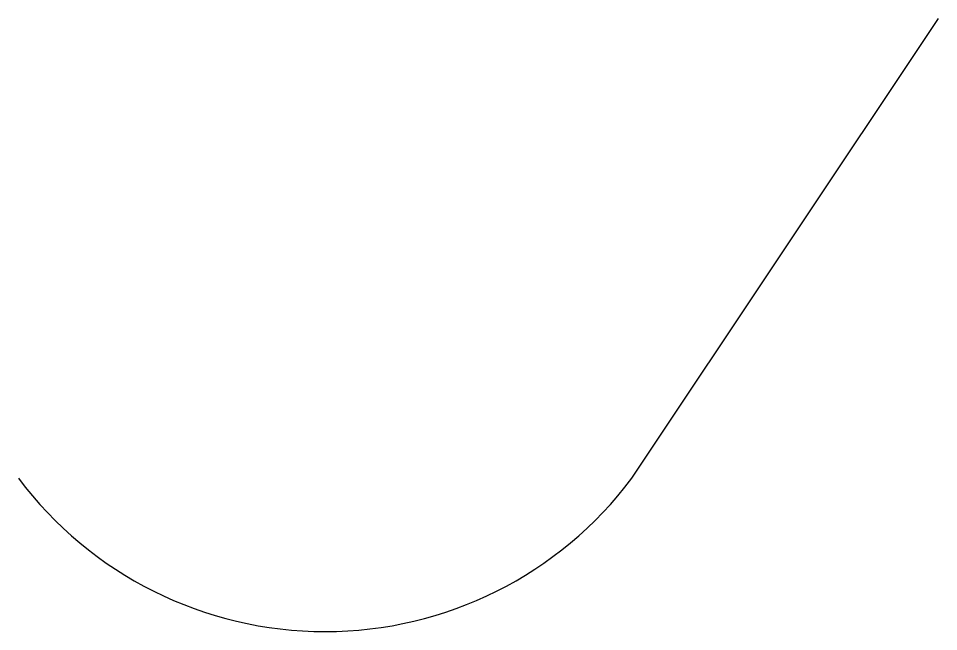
# Model space of a CAD drawing. Header units: millimetres. Extents: x 10 to 40, y 5 to 25.
import ezdxf

# ---------------------------------------------------------------- set-up
doc = ezdxf.new("R2010")
doc.units = ezdxf.units.MM
doc.layers.add('LINES_W0.50', color=7, linetype='Continuous')

msp = doc.modelspace()

# ---------------------------------------------------------------- linework, layer by layer
at = {"layer": 'ARCS'}
msp.add_arc((20, 17.5), 12.5, -143.1301, -36.8699, dxfattribs=at)
at = {"layer": 'LINES_W0.50'}
msp.add_line((30, 10), (40, 25), dxfattribs=at)

doc.saveas('drawing.dxf')
